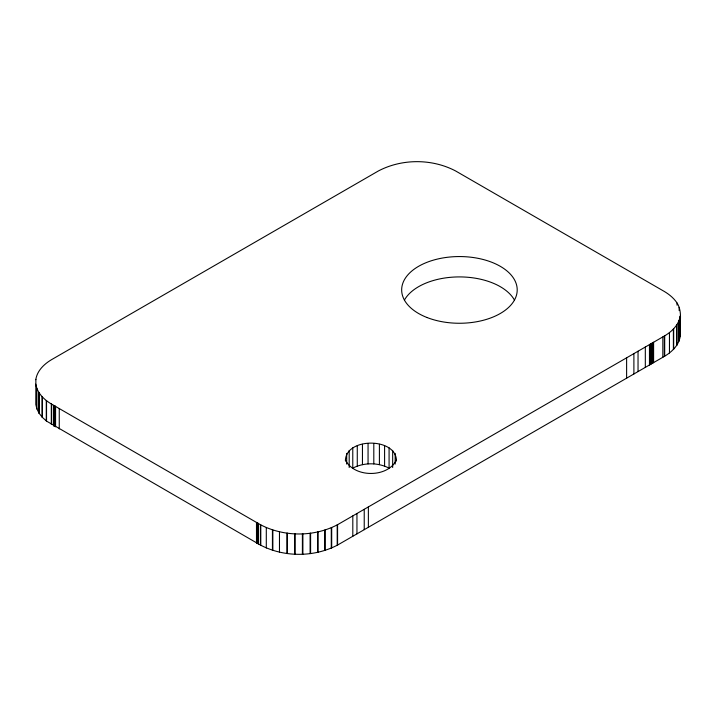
<?xml version="1.0" encoding="UTF-8"?>
<svg xmlns="http://www.w3.org/2000/svg" width="716" height="716" viewBox="0 0 716 716"><rect width="100%" height="100%" fill="white"/><g stroke="black" fill="none" stroke-linecap="round" stroke-linejoin="round"><path stroke-width="1.07" d="M35.8 379.641C37.125 370.691 44.177 364.005 51.642 359.611L378.424 170.945C402.007 158.567 431.999 158.567 455.582 170.945L664.358 291.484C669.218 294.401 673.684 298.035 676.897 302.752C683.467 312.713 678.741 325.332 680.2 336.359C678.875 345.309 671.823 351.995 664.358 356.389L337.576 545.055C313.993 557.433 284.01 557.415 260.418 545.055L46.54 421.115L42.334 417.339L39.103 413.248L36.91 408.934L35.8 404.486L35.872 379.355M35.8 384.134C37.125 393.084 44.177 399.77 51.642 404.164L260.418 524.694C284.01 537.063 313.993 537.081 337.576 524.694L664.358 336.028C671.823 331.642 678.875 324.957 680.2 316.007M396.449 460.898C396.485 437.199 345.38 437.199 345.416 460.898M396.449 459.932C387.902 477.966 353.955 477.966 345.416 459.932M389.083 447.795L389.083 468.148C377.95 462.366 363.916 462.366 352.773 468.148L352.773 447.795M680.128 316.293L680.128 336.645M679.162 307.352L679.162 310.565M679.09 320.455L679.09 340.807M678.947 320.732L678.947 341.085M677.041 303.029L677.041 305.168M676.897 324.769L676.897 345.121M676.692 325.028L676.692 345.38M673.667 328.85L673.667 349.211M673.398 329.1L673.398 349.453M669.46 332.636L669.46 352.988M664.69 335.813L664.69 356.165M664.358 336.028L664.358 356.389M662.837 336.914L662.837 357.266M653.601 342.239L653.601 362.6M652.956 342.615L652.956 362.967M652.222 343.036L652.222 363.397M651.444 343.492L651.444 363.844M650.674 343.931L650.674 364.283M649.994 344.324L649.994 364.677M649.466 344.629L649.466 364.981M645.322 347.027L645.322 367.38M638.037 351.225L638.037 371.577M633.893 353.623L633.893 373.976M626.616 357.821L626.616 378.173M395.169 453.38L395.169 464.093M392.672 450.391L392.672 467.53M384.59 445.719L384.59 466.08M379.408 444.278L379.408 464.639M373.806 443.544L373.806 463.896M368.373 506.919L368.373 527.271M368.06 443.544L368.06 463.896M364.229 509.309L364.229 529.661M362.448 444.278L362.448 464.639M357.275 445.719L357.275 466.08M356.953 513.515L356.953 533.868M352.809 515.905L352.809 536.257M349.193 450.391L349.193 467.53M346.696 453.38L346.696 464.093M337.576 524.694L337.576 545.055M337.2 524.891L337.2 545.243M331.696 527.638L331.696 548M331.275 527.799L331.275 548.152M325.145 530.073L325.145 550.425M324.688 530.189L324.688 550.541M318.065 531.934L318.065 552.296M317.582 532.015L317.582 552.376M310.592 533.205L310.592 553.558M310.1 533.241L310.1 553.602M302.886 533.841L302.886 554.202M302.394 533.841L302.394 554.202M295.108 533.841L295.108 554.202M294.607 533.805L294.607 554.157M287.402 533.205L287.402 553.558M286.919 533.125L286.919 553.477M279.473 531.818L279.473 552.17M272.85 530.073L272.85 550.425M272.429 529.912L272.429 550.273M266.298 527.638L266.298 548M260.794 524.891L260.794 545.243M260.418 524.694L260.418 545.055M258.333 523.494L258.333 543.847M258.207 523.423L258.207 543.775M258.037 523.324L258.037 543.677M257.832 523.208L257.832 543.56M257.599 523.065L257.599 543.417M257.33 522.913L257.33 543.265M257.044 522.752L257.044 543.104M256.767 522.591L256.767 542.943M256.489 522.429L256.489 542.782M59.258 408.559L59.258 428.911M55.571 406.428L55.571 426.781M55.293 406.267L55.293 426.629M55.016 406.106L55.016 426.459M54.729 405.945L54.729 426.297M54.461 405.793L54.461 426.145M54.228 405.65L54.228 426.011M54.022 405.533L54.022 425.886M53.852 405.435L53.852 425.796M53.727 405.363L53.727 425.725M51.642 404.164L51.642 424.516M51.31 403.94L51.31 424.293M46.54 400.763L46.54 421.115M46.272 400.521L46.272 420.874M42.334 396.986L42.334 417.339M42.128 396.718L42.128 417.079M39.103 392.896L39.103 413.248M38.959 392.619L38.959 412.971M36.838 388.296L36.91 408.934M404.415 300.102A57.763 33.348 0 0 1 459.439 276.913A57.763 33.348 0 0 1 514.464 300.102M427.058 317.528A57.763 33.348 0 0 0 517.059 292.289A57.763 33.348 0 0 0 434.2 259.908A57.763 33.348 0 0 0 427.058 317.528"/></g></svg>
